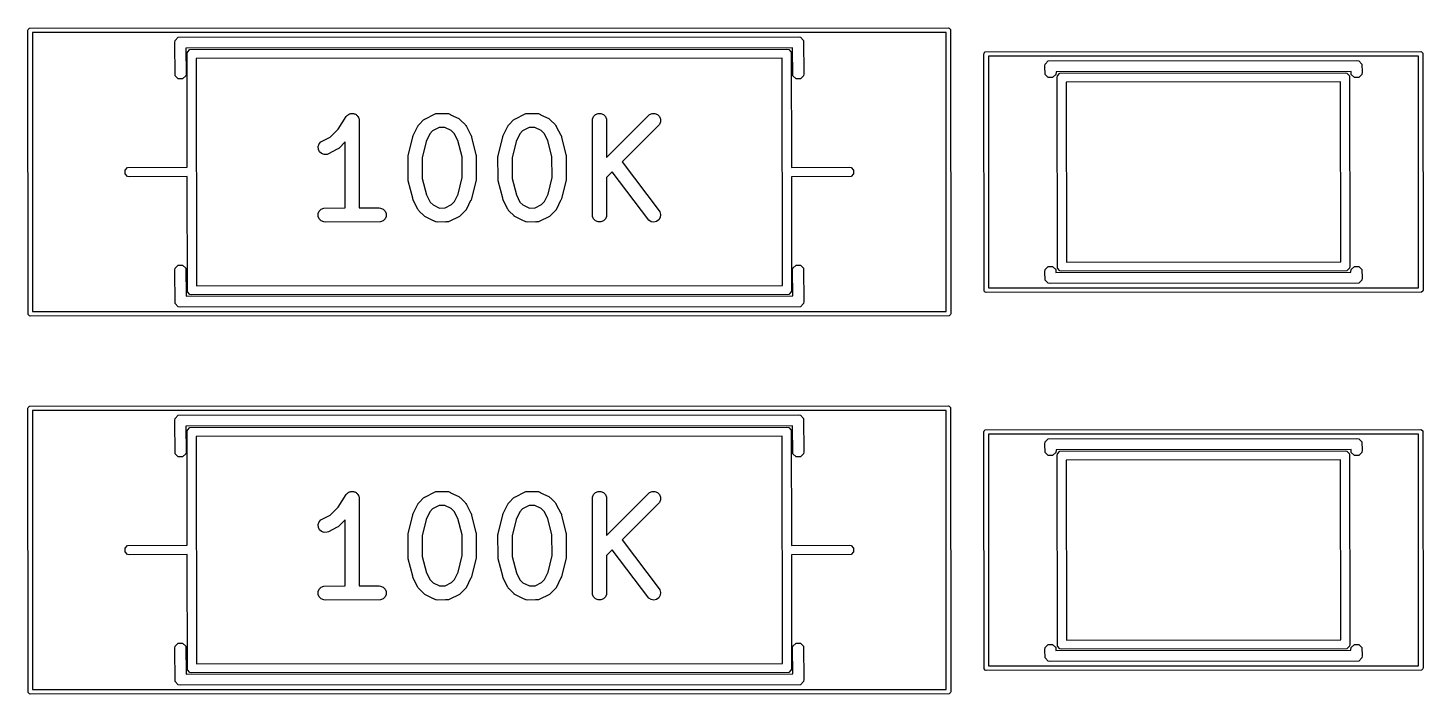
# Model space of a CAD drawing. Extents: x 3.64 to 7.25, y -5.16 to -3.02.
# Drawn here: x 4.362 to 4.944, y -5.119 to -4.842 of the extents above; entities that cross this region are included whole.
import ezdxf

# ---------------------------------------------------------------- set-up
doc = ezdxf.new("R2010")
doc.units = 0
doc.header["$MEASUREMENT"] = 0
doc.layers.add('BLACK', color=7, linetype='CONTINUOUS')

msp = doc.modelspace()

# ---------------------------------------------------------------- linework, layer by layer
at = {"layer": 'BLACK', "linetype": 'CONTINUOUS'}
for p, q in [((4.3624, -4.84252), (4.36248, -4.84214)), ((4.36248, -4.96101), (4.3624, -4.84252)), ((4.36248, -4.84214), (4.36301, -4.84161)), ((4.36301, -4.84161), (4.74606, -4.84154)), ((4.74508, -4.84343), (4.3643, -4.8435)), ((4.3643, -4.8435), (4.36437, -4.95972)), ((4.74515, -4.95965), (4.74508, -4.84343)), ((4.74606, -4.84154), (4.74644, -4.84161)), ((4.74644, -4.84161), (4.74697, -4.84214)), ((4.74697, -4.84214), (4.74705, -4.96063)), ((4.42362, -4.84764), (4.4238, -4.84673)), ((4.4238, -4.86153), (4.42362, -4.84764)), ((4.4238, -4.84673), (4.42508, -4.84546)), ((4.42508, -4.84546), (4.68346, -4.84528)), ((4.68346, -4.84528), (4.68437, -4.84546)), ((4.68437, -4.84546), (4.68565, -4.84673)), ((4.68565, -4.84673), (4.68583, -4.86063)), ((4.68113, -4.84982), (4.42821, -4.85)), ((4.42821, -4.85), (4.42835, -4.86063)), ((4.42874, -4.85236), (4.42889, -4.85161)), ((4.42881, -4.89962), (4.42874, -4.85236)), ((4.42889, -4.85161), (4.42996, -4.85054)), ((4.42996, -4.85054), (4.67874, -4.85039)), ((4.67677, -4.85418), (4.43253, -4.85433)), ((4.43253, -4.85433), (4.43267, -4.94897)), ((4.67692, -4.94882), (4.67677, -4.85418)), ((4.67874, -4.85039), (4.67949, -4.85054)), ((4.67949, -4.85054), (4.68056, -4.85161)), ((4.68056, -4.85161), (4.68063, -4.89974)), ((4.68128, -4.86153), (4.68113, -4.84982)), ((4.76083, -4.85236), (4.7609, -4.85199)), ((4.7609, -4.95116), (4.76083, -4.85236)), ((4.7609, -4.85199), (4.76143, -4.85145)), ((4.76143, -4.85145), (4.94291, -4.85138)), ((4.94193, -4.85327), (4.76272, -4.85335)), ((4.76272, -4.85335), (4.76279, -4.94988)), ((4.7864, -4.85658), (4.78768, -4.8553)), ((4.78768, -4.8553), (4.91614, -4.85512)), ((4.91614, -4.85512), (4.91705, -4.8553)), ((4.91705, -4.8553), (4.91832, -4.85658)), ((4.942, -4.9498), (4.94193, -4.85327)), ((4.94291, -4.85138), (4.94329, -4.85145)), ((4.94329, -4.85145), (4.94382, -4.85199)), ((4.94382, -4.85199), (4.9439, -4.95079)), ((4.42835, -4.86063), (4.42817, -4.86153)), ((4.68583, -4.86063), (4.68565, -4.86153)), ((4.78622, -4.85748), (4.7864, -4.85658)), ((4.7864, -4.86094), (4.78622, -4.85748)), ((4.78768, -4.86222), (4.7864, -4.86094)), ((4.79077, -4.86094), (4.78949, -4.86222)), ((4.79094, -4.86004), (4.79077, -4.86094)), ((4.91389, -4.85967), (4.79093, -4.85984)), ((4.79093, -4.85984), (4.79094, -4.86004)), ((4.79149, -4.86145), (4.79255, -4.86039)), ((4.79255, -4.86039), (4.91142, -4.86024)), ((4.91142, -4.86024), (4.91217, -4.86039)), ((4.91217, -4.86039), (4.91324, -4.86145)), ((4.91396, -4.86094), (4.91389, -4.85967)), ((4.91524, -4.86222), (4.91396, -4.86094)), ((4.91832, -4.86094), (4.91705, -4.86222)), ((4.91832, -4.85658), (4.9185, -4.86004)), ((4.9185, -4.86004), (4.91832, -4.86094)), ((4.42508, -4.86281), (4.4238, -4.86153)), ((4.42689, -4.86281), (4.42508, -4.86281)), ((4.42817, -4.86153), (4.42689, -4.86281)), ((4.68256, -4.86281), (4.68128, -4.86153)), ((4.68437, -4.86281), (4.68256, -4.86281)), ((4.68565, -4.86153), (4.68437, -4.86281)), ((4.78949, -4.86222), (4.78768, -4.86222)), ((4.79134, -4.8622), (4.79149, -4.86145)), ((4.79149, -4.9417), (4.79134, -4.8622)), ((4.90945, -4.86403), (4.79513, -4.86417)), ((4.79513, -4.86417), (4.79527, -4.93912)), ((4.90959, -4.93898), (4.90945, -4.86403)), ((4.91324, -4.86145), (4.91339, -4.94094)), ((4.91705, -4.86222), (4.91524, -4.86222)), ((4.49167, -4.88368), (4.49509, -4.87847)), ((4.49509, -4.87847), (4.49545, -4.87803)), ((4.49509, -4.87847), (4.49509, -4.87847)), ((4.49509, -4.87847), (4.49509, -4.87847)), ((4.49509, -4.87847), (4.49509, -4.87847)), ((4.49545, -4.87803), (4.4957, -4.87786)), ((4.4957, -4.87786), (4.4959, -4.87766)), ((4.4959, -4.87766), (4.49617, -4.87755)), ((4.49617, -4.87755), (4.49641, -4.87738)), ((4.49641, -4.87738), (4.4967, -4.87733)), ((4.4967, -4.87733), (4.49697, -4.87721)), ((4.49697, -4.87721), (4.49726, -4.87721)), ((4.49726, -4.87721), (4.49754, -4.87716)), ((4.49754, -4.87716), (4.49783, -4.87721)), ((4.49783, -4.87721), (4.49812, -4.87721)), ((4.49812, -4.87721), (4.49839, -4.87733)), ((4.49839, -4.87733), (4.49867, -4.87738)), ((4.49867, -4.87738), (4.49891, -4.87754)), ((4.49891, -4.87754), (4.49918, -4.87766)), ((4.49918, -4.87766), (4.49939, -4.87786)), ((4.49939, -4.87786), (4.49963, -4.87802)), ((4.49963, -4.87802), (4.49979, -4.87826)), ((4.49979, -4.87826), (4.5, -4.87847)), ((4.5, -4.87847), (4.50011, -4.87874)), ((4.50011, -4.87874), (4.50027, -4.87898)), ((4.52812, -4.87939), (4.53184, -4.87747)), ((4.53184, -4.87747), (4.53238, -4.87726)), ((4.53238, -4.87726), (4.53249, -4.87726)), ((4.53249, -4.87726), (4.53259, -4.87721)), ((4.53259, -4.87721), (4.53317, -4.87721)), ((4.53317, -4.87721), (4.53353, -4.87718)), ((4.53353, -4.87718), (4.53359, -4.8772)), ((4.53359, -4.8772), (4.53691, -4.87716)), ((4.53691, -4.87716), (4.53749, -4.87721)), ((4.53749, -4.87721), (4.53759, -4.87726)), ((4.53759, -4.87726), (4.53769, -4.87726)), ((4.53769, -4.87726), (4.53821, -4.87751)), ((4.53821, -4.87751), (4.53855, -4.87766)), ((4.53855, -4.87766), (4.5386, -4.8777)), ((4.5386, -4.8777), (4.54198, -4.87934)), ((4.56562, -4.87939), (4.56934, -4.87747)), ((4.56934, -4.87747), (4.56988, -4.87726)), ((4.56988, -4.87726), (4.56999, -4.87726)), ((4.56999, -4.87726), (4.57008, -4.87721)), ((4.57008, -4.87721), (4.57066, -4.87721)), ((4.57066, -4.87721), (4.57103, -4.87718)), ((4.57103, -4.87718), (4.57109, -4.8772)), ((4.57109, -4.8772), (4.57441, -4.87716)), ((4.57441, -4.87716), (4.57499, -4.87721)), ((4.57499, -4.87721), (4.57508, -4.87726)), ((4.57508, -4.87726), (4.57519, -4.87726)), ((4.57519, -4.87726), (4.5757, -4.87751)), ((4.5757, -4.87751), (4.57605, -4.87766)), ((4.57605, -4.87766), (4.5761, -4.8777)), ((4.5761, -4.8777), (4.57948, -4.87934)), ((4.59776, -4.87953), (4.5982, -4.87847)), ((4.5982, -4.87847), (4.59902, -4.87766)), ((4.59902, -4.87766), (4.60008, -4.87721)), ((4.60008, -4.87721), (4.60123, -4.87721)), ((4.60123, -4.87721), (4.6023, -4.87766)), ((4.6023, -4.87766), (4.60311, -4.87847)), ((4.60311, -4.87847), (4.60355, -4.87953)), ((4.60429, -4.89485), (4.62107, -4.87802)), ((4.62107, -4.87802), (4.62151, -4.87766)), ((4.62151, -4.87766), (4.62258, -4.87721)), ((4.62258, -4.87721), (4.62373, -4.87721)), ((4.62373, -4.87721), (4.62479, -4.87766)), ((4.62479, -4.87766), (4.62561, -4.87847)), ((4.62561, -4.87847), (4.62605, -4.87953)), ((4.48841, -4.887), (4.49167, -4.88368)), ((4.50027, -4.87898), (4.50033, -4.87926)), ((4.50033, -4.87926), (4.50044, -4.87953)), ((4.50044, -4.87953), (4.50044, -4.87983)), ((4.50044, -4.87983), (4.5005, -4.88011)), ((4.5005, -4.88011), (4.50044, -4.88039)), ((4.50044, -4.88039), (4.50049, -4.91655)), ((4.52316, -4.88613), (4.5249, -4.88254)), ((4.5249, -4.88254), (4.52506, -4.88229)), ((4.52506, -4.88229), (4.52509, -4.88222)), ((4.52509, -4.88222), (4.52513, -4.88217)), ((4.52513, -4.88217), (4.52521, -4.88205)), ((4.52521, -4.88205), (4.52546, -4.88183)), ((4.52546, -4.88183), (4.52733, -4.8799)), ((4.52733, -4.8799), (4.52755, -4.87971)), ((4.52755, -4.87971), (4.5276, -4.87965)), ((4.5276, -4.87965), (4.52766, -4.87962)), ((4.52766, -4.87962), (4.52777, -4.87953)), ((4.52777, -4.87953), (4.52812, -4.87939)), ((4.53107, -4.88445), (4.52988, -4.88569)), ((4.53379, -4.88306), (4.53107, -4.88445)), ((4.53616, -4.88302), (4.53379, -4.88306)), ((4.53884, -4.88433), (4.53616, -4.88302)), ((4.54007, -4.88552), (4.53884, -4.88433)), ((4.54198, -4.87934), (4.54223, -4.8795)), ((4.54223, -4.8795), (4.5423, -4.87953)), ((4.5423, -4.87953), (4.54235, -4.87958)), ((4.54235, -4.87958), (4.54247, -4.87965)), ((4.54247, -4.87965), (4.5427, -4.87991)), ((4.5427, -4.87991), (4.54463, -4.88177)), ((4.54463, -4.88177), (4.54481, -4.882)), ((4.54481, -4.882), (4.54487, -4.88205)), ((4.54487, -4.88205), (4.5449, -4.88211)), ((4.5449, -4.88211), (4.54499, -4.88222)), ((4.54499, -4.88222), (4.54514, -4.88257)), ((4.54514, -4.88257), (4.54705, -4.88629)), ((4.56065, -4.88613), (4.56239, -4.88254)), ((4.56239, -4.88254), (4.56255, -4.88229)), ((4.56255, -4.88229), (4.56258, -4.88222)), ((4.56258, -4.88222), (4.56262, -4.88217)), ((4.56262, -4.88217), (4.5627, -4.88205)), ((4.5627, -4.88205), (4.56296, -4.88183)), ((4.56296, -4.88183), (4.56482, -4.8799)), ((4.56482, -4.8799), (4.56505, -4.87971)), ((4.56505, -4.87971), (4.5651, -4.87965)), ((4.5651, -4.87965), (4.56516, -4.87962)), ((4.56516, -4.87962), (4.56527, -4.87953)), ((4.56527, -4.87953), (4.56562, -4.87939)), ((4.56857, -4.88445), (4.56738, -4.88569)), ((4.57128, -4.88306), (4.56857, -4.88445)), ((4.57365, -4.88302), (4.57128, -4.88306)), ((4.57633, -4.88433), (4.57365, -4.88302)), ((4.57757, -4.88552), (4.57633, -4.88433)), ((4.57948, -4.87934), (4.57973, -4.8795)), ((4.57973, -4.8795), (4.5798, -4.87953)), ((4.5798, -4.87953), (4.57985, -4.87958)), ((4.57985, -4.87958), (4.57997, -4.87965)), ((4.57997, -4.87965), (4.58019, -4.87991)), ((4.58019, -4.87991), (4.58212, -4.88177)), ((4.58212, -4.88177), (4.58231, -4.882)), ((4.58231, -4.882), (4.58237, -4.88205)), ((4.58237, -4.88205), (4.5824, -4.88211)), ((4.5824, -4.88211), (4.58249, -4.88222)), ((4.58249, -4.88222), (4.58263, -4.88257)), ((4.58263, -4.88257), (4.58455, -4.88629)), ((4.5977, -4.88011), (4.59776, -4.87953)), ((4.59776, -4.92006), (4.5977, -4.88011)), ((4.60355, -4.87953), (4.60357, -4.89557)), ((4.62561, -4.88175), (4.61013, -4.89728)), ((4.62605, -4.88069), (4.62561, -4.88175)), ((4.62605, -4.87953), (4.62605, -4.88069)), ((4.48337, -4.89099), (4.48373, -4.8899)), ((4.48373, -4.8899), (4.48449, -4.88903)), ((4.48449, -4.88903), (4.48841, -4.887)), ((4.4946, -4.88905), (4.49213, -4.89157)), ((4.49464, -4.91656), (4.4946, -4.88905)), ((4.52102, -4.89423), (4.5228, -4.88689)), ((4.5228, -4.88689), (4.52282, -4.88685)), ((4.52282, -4.88683), (4.52284, -4.88678)), ((4.52282, -4.88685), (4.52282, -4.88683)), ((4.52284, -4.88678), (4.523, -4.88635)), ((4.523, -4.88635), (4.52316, -4.88613)), ((4.52835, -4.88884), (4.52669, -4.89567)), ((4.52988, -4.88569), (4.52835, -4.88884)), ((4.54158, -4.88845), (4.54007, -4.88552)), ((4.54334, -4.89527), (4.54158, -4.88845)), ((4.54705, -4.88629), (4.54707, -4.88633)), ((4.54707, -4.88633), (4.54708, -4.88635)), ((4.54708, -4.88635), (4.5471, -4.8864)), ((4.5471, -4.8864), (4.54726, -4.88683)), ((4.54726, -4.88683), (4.54728, -4.88712)), ((4.54728, -4.88712), (4.54915, -4.89439)), ((4.55852, -4.89423), (4.5603, -4.88689)), ((4.5603, -4.88689), (4.56031, -4.88685)), ((4.56031, -4.88683), (4.56034, -4.88678)), ((4.56031, -4.88685), (4.56031, -4.88683)), ((4.56034, -4.88678), (4.56049, -4.88635)), ((4.56049, -4.88635), (4.56065, -4.88613)), ((4.56585, -4.88884), (4.56419, -4.89567)), ((4.56738, -4.88569), (4.56585, -4.88884)), ((4.57908, -4.88845), (4.57757, -4.88552)), ((4.58083, -4.89527), (4.57908, -4.88845)), ((4.58455, -4.88629), (4.58457, -4.88633)), ((4.58457, -4.88633), (4.58458, -4.88635)), ((4.58458, -4.88635), (4.58459, -4.8864)), ((4.58459, -4.8864), (4.58476, -4.88683)), ((4.58476, -4.88683), (4.58478, -4.88712)), ((4.58478, -4.88712), (4.58665, -4.89439)), ((4.48345, -4.89214), (4.48337, -4.89099)), ((4.48396, -4.89317), (4.48345, -4.89214)), ((4.48483, -4.89392), (4.48396, -4.89317)), ((4.48593, -4.89429), (4.48483, -4.89392)), ((4.48708, -4.89421), (4.48593, -4.89429)), ((4.48762, -4.894), (4.48708, -4.89421)), ((4.49134, -4.89208), (4.48762, -4.894)), ((4.49169, -4.89194), (4.49134, -4.89208)), ((4.4918, -4.89185), (4.49169, -4.89194)), ((4.49186, -4.89182), (4.4918, -4.89185)), ((4.49191, -4.89176), (4.49186, -4.89182)), ((4.49213, -4.89157), (4.49191, -4.89176)), ((4.52084, -4.89497), (4.52086, -4.89489)), ((4.52085, -4.89501), (4.52084, -4.89497)), ((4.52084, -4.89511), (4.52085, -4.89501)), ((4.52089, -4.9043), (4.52084, -4.89511)), ((4.52086, -4.89489), (4.52089, -4.89453)), ((4.52089, -4.89453), (4.52102, -4.89423)), ((4.52669, -4.89567), (4.52674, -4.90432)), ((4.54339, -4.90392), (4.54334, -4.89527)), ((4.54915, -4.89439), (4.54917, -4.89449)), ((4.54917, -4.89449), (4.54918, -4.89453)), ((4.54918, -4.89453), (4.54918, -4.89461)), ((4.54918, -4.89461), (4.54924, -4.89497)), ((4.54924, -4.89497), (4.54919, -4.89529)), ((4.54919, -4.89529), (4.54924, -4.90448)), ((4.55833, -4.89511), (4.55834, -4.89501)), ((4.55839, -4.9043), (4.55833, -4.89511)), ((4.55834, -4.89497), (4.55835, -4.89489)), ((4.55834, -4.89501), (4.55834, -4.89497)), ((4.55835, -4.89489), (4.55839, -4.89453)), ((4.55839, -4.89453), (4.55852, -4.89423)), ((4.56419, -4.89567), (4.56424, -4.90432)), ((4.58088, -4.90392), (4.58083, -4.89527)), ((4.58665, -4.89439), (4.58666, -4.89449)), ((4.58666, -4.89449), (4.58668, -4.89453)), ((4.58668, -4.89453), (4.58668, -4.89461)), ((4.58668, -4.89461), (4.58673, -4.89497)), ((4.58673, -4.89497), (4.58668, -4.89529)), ((4.58668, -4.89529), (4.58674, -4.90448)), ((4.60357, -4.89557), (4.604, -4.89514)), ((4.604, -4.89514), (4.60408, -4.89501)), ((4.60408, -4.89501), (4.60429, -4.89485)), ((4.40291, -4.90082), (4.40397, -4.89976)), ((4.40291, -4.90233), (4.40291, -4.90082)), ((4.40397, -4.89976), (4.42881, -4.89962)), ((4.60596, -4.90147), (4.60359, -4.90385)), ((4.62118, -4.92168), (4.60596, -4.90147)), ((4.61013, -4.89728), (4.62552, -4.91771)), ((4.68063, -4.89974), (4.70472, -4.89961)), ((4.70472, -4.89961), (4.70548, -4.89976)), ((4.70548, -4.89976), (4.70654, -4.90082)), ((4.70654, -4.90082), (4.70654, -4.90233)), ((4.40397, -4.90339), (4.40291, -4.90233)), ((4.40472, -4.90354), (4.40397, -4.90339)), ((4.42882, -4.90341), (4.40472, -4.90354)), ((4.42889, -4.95154), (4.42882, -4.90341)), ((4.52084, -4.90463), (4.52089, -4.9043)), ((4.52089, -4.90498), (4.52084, -4.90463)), ((4.52089, -4.90506), (4.52089, -4.90498)), ((4.52091, -4.9051), (4.52089, -4.90506)), ((4.52093, -4.9052), (4.52091, -4.9051)), ((4.5228, -4.91247), (4.52093, -4.9052)), ((4.52674, -4.90432), (4.5285, -4.91114)), ((4.54173, -4.91075), (4.54339, -4.90392)), ((4.54906, -4.90536), (4.54728, -4.9127)), ((4.54918, -4.90506), (4.54906, -4.90536)), ((4.54922, -4.9047), (4.54918, -4.90506)), ((4.54924, -4.90463), (4.54922, -4.9047)), ((4.54924, -4.90448), (4.54923, -4.90458)), ((4.54923, -4.90458), (4.54924, -4.90463)), ((4.55834, -4.90463), (4.55839, -4.9043)), ((4.55839, -4.90498), (4.55834, -4.90463)), ((4.55839, -4.90506), (4.55839, -4.90498)), ((4.55841, -4.9051), (4.55839, -4.90506)), ((4.55842, -4.9052), (4.55841, -4.9051)), ((4.56029, -4.91247), (4.55842, -4.9052)), ((4.56424, -4.90432), (4.56599, -4.91114)), ((4.57922, -4.91075), (4.58088, -4.90392)), ((4.58655, -4.90536), (4.58477, -4.9127)), ((4.58668, -4.90506), (4.58655, -4.90536)), ((4.58671, -4.9047), (4.58668, -4.90506)), ((4.58673, -4.90463), (4.58671, -4.9047)), ((4.58674, -4.90448), (4.58673, -4.90458)), ((4.58673, -4.90458), (4.58673, -4.90463)), ((4.60359, -4.90385), (4.60361, -4.91948)), ((4.70548, -4.90339), (4.68064, -4.90353)), ((4.68064, -4.90353), (4.68071, -4.95079)), ((4.70654, -4.90233), (4.70548, -4.90339)), ((4.52282, -4.91276), (4.5228, -4.91247)), ((4.52298, -4.91319), (4.52282, -4.91276)), ((4.523, -4.91324), (4.52298, -4.91319)), ((4.52301, -4.91326), (4.523, -4.91324)), ((4.52302, -4.9133), (4.52301, -4.91326)), ((4.52494, -4.91702), (4.52302, -4.9133)), ((4.5285, -4.91114), (4.53001, -4.91408)), ((4.5402, -4.9139), (4.54173, -4.91075)), ((4.54692, -4.91346), (4.54518, -4.91705)), ((4.54708, -4.91324), (4.54692, -4.91346)), ((4.54724, -4.91281), (4.54708, -4.91324)), ((4.54726, -4.91276), (4.54724, -4.91281)), ((4.54728, -4.9127), (4.54726, -4.91274)), ((4.54726, -4.91274), (4.54726, -4.91276)), ((4.56031, -4.91276), (4.56029, -4.91247)), ((4.56048, -4.91319), (4.56031, -4.91276)), ((4.56049, -4.91324), (4.56048, -4.91319)), ((4.5605, -4.91326), (4.56049, -4.91324)), ((4.56052, -4.9133), (4.5605, -4.91326)), ((4.56244, -4.91702), (4.56052, -4.9133)), ((4.56599, -4.91114), (4.5675, -4.91408)), ((4.57769, -4.9139), (4.57922, -4.91075)), ((4.58442, -4.91346), (4.58267, -4.91705)), ((4.58458, -4.91324), (4.58442, -4.91346)), ((4.58473, -4.91281), (4.58458, -4.91324)), ((4.58476, -4.91276), (4.58473, -4.91281)), ((4.58477, -4.9127), (4.58476, -4.91274)), ((4.58476, -4.91274), (4.58476, -4.91276)), ((4.4834, -4.9189), (4.48384, -4.91784)), ((4.4834, -4.92006), (4.4834, -4.9189)), ((4.48384, -4.91784), (4.48466, -4.91703)), ((4.48466, -4.91703), (4.48572, -4.91659)), ((4.48572, -4.91659), (4.49464, -4.91656)), ((4.50049, -4.91655), (4.50879, -4.91653)), ((4.50879, -4.91653), (4.50937, -4.91659)), ((4.50937, -4.91659), (4.51043, -4.91703)), ((4.51043, -4.91703), (4.51125, -4.91784)), ((4.51125, -4.91784), (4.51169, -4.9189)), ((4.51169, -4.9189), (4.51169, -4.92006)), ((4.52509, -4.91737), (4.52494, -4.91702)), ((4.52518, -4.91749), (4.52509, -4.91737)), ((4.52521, -4.91754), (4.52518, -4.91749)), ((4.52527, -4.91759), (4.52521, -4.91754)), ((4.52545, -4.91782), (4.52527, -4.91759)), ((4.52738, -4.91968), (4.52545, -4.91782)), ((4.53001, -4.91408), (4.53124, -4.91527)), ((4.53124, -4.91527), (4.53392, -4.91657)), ((4.53392, -4.91657), (4.53629, -4.91654)), ((4.53629, -4.91654), (4.53901, -4.91514)), ((4.53901, -4.91514), (4.5402, -4.9139)), ((4.54462, -4.91776), (4.54275, -4.91969)), ((4.54487, -4.91754), (4.54462, -4.91776)), ((4.54495, -4.91742), (4.54487, -4.91754)), ((4.54499, -4.91737), (4.54495, -4.91742)), ((4.54502, -4.9173), (4.54499, -4.91737)), ((4.54518, -4.91705), (4.54502, -4.9173)), ((4.56258, -4.91737), (4.56244, -4.91702)), ((4.56267, -4.91749), (4.56258, -4.91737)), ((4.5627, -4.91754), (4.56267, -4.91749)), ((4.56276, -4.91759), (4.5627, -4.91754)), ((4.56295, -4.91782), (4.56276, -4.91759)), ((4.56488, -4.91968), (4.56295, -4.91782)), ((4.5675, -4.91408), (4.56874, -4.91527)), ((4.56874, -4.91527), (4.57142, -4.91657)), ((4.57142, -4.91657), (4.57379, -4.91654)), ((4.57379, -4.91654), (4.5765, -4.91514)), ((4.5765, -4.91514), (4.57769, -4.9139)), ((4.58211, -4.91776), (4.58025, -4.91969)), ((4.58237, -4.91754), (4.58211, -4.91776)), ((4.58244, -4.91742), (4.58237, -4.91754)), ((4.58249, -4.91737), (4.58244, -4.91742)), ((4.58252, -4.9173), (4.58249, -4.91737)), ((4.58267, -4.91705), (4.58252, -4.9173)), ((4.62552, -4.91771), (4.62582, -4.9182)), ((4.62582, -4.9182), (4.6261, -4.91932)), ((4.6261, -4.91932), (4.62594, -4.92046)), ((4.48384, -4.92112), (4.4834, -4.92006)), ((4.48466, -4.92194), (4.48384, -4.92112)), ((4.48572, -4.92238), (4.48466, -4.92194)), ((4.4863, -4.92243), (4.48572, -4.92238)), ((4.50937, -4.92238), (4.4863, -4.92243)), ((4.51043, -4.92194), (4.50937, -4.92238)), ((4.51125, -4.92112), (4.51043, -4.92194)), ((4.51169, -4.92006), (4.51125, -4.92112)), ((4.5276, -4.91994), (4.52738, -4.91968)), ((4.52773, -4.92002), (4.5276, -4.91994)), ((4.52777, -4.92006), (4.52773, -4.92002)), ((4.52785, -4.92009), (4.52777, -4.92006)), ((4.52809, -4.92025), (4.52785, -4.92009)), ((4.53148, -4.92189), (4.52809, -4.92025)), ((4.53152, -4.92194), (4.53148, -4.92189)), ((4.53187, -4.92208), (4.53152, -4.92194)), ((4.53238, -4.92233), (4.53187, -4.92208)), ((4.53249, -4.92234), (4.53238, -4.92233)), ((4.53259, -4.92238), (4.53249, -4.92234)), ((4.53316, -4.92243), (4.53259, -4.92238)), ((4.53648, -4.92239), (4.53316, -4.92243)), ((4.53654, -4.92241), (4.53648, -4.92239)), ((4.53691, -4.92238), (4.53654, -4.92241)), ((4.53749, -4.92238), (4.53691, -4.92238)), ((4.53759, -4.92234), (4.53749, -4.92238)), ((4.53769, -4.92233), (4.53759, -4.92234)), ((4.53823, -4.92212), (4.53769, -4.92233)), ((4.54196, -4.92021), (4.53823, -4.92212)), ((4.5423, -4.92006), (4.54196, -4.92021)), ((4.54242, -4.91997), (4.5423, -4.92006)), ((4.54247, -4.91994), (4.54242, -4.91997)), ((4.54253, -4.91988), (4.54247, -4.91994)), ((4.54275, -4.91969), (4.54253, -4.91988)), ((4.5651, -4.91994), (4.56488, -4.91968)), ((4.56522, -4.92002), (4.5651, -4.91994)), ((4.56527, -4.92006), (4.56522, -4.92002)), ((4.56534, -4.92009), (4.56527, -4.92006)), ((4.56559, -4.92025), (4.56534, -4.92009)), ((4.56897, -4.92189), (4.56559, -4.92025)), ((4.56902, -4.92194), (4.56897, -4.92189)), ((4.56937, -4.92208), (4.56902, -4.92194)), ((4.56988, -4.92233), (4.56937, -4.92208)), ((4.56999, -4.92234), (4.56988, -4.92233)), ((4.57008, -4.92238), (4.56999, -4.92234)), ((4.57066, -4.92243), (4.57008, -4.92238)), ((4.57398, -4.92239), (4.57066, -4.92243)), ((4.57404, -4.92241), (4.57398, -4.92239)), ((4.57441, -4.92238), (4.57404, -4.92241)), ((4.57499, -4.92238), (4.57441, -4.92238)), ((4.57508, -4.92234), (4.57499, -4.92238)), ((4.57519, -4.92233), (4.57508, -4.92234)), ((4.57573, -4.92212), (4.57519, -4.92233)), ((4.57945, -4.92021), (4.57573, -4.92212)), ((4.5798, -4.92006), (4.57945, -4.92021)), ((4.57991, -4.91997), (4.5798, -4.92006)), ((4.57997, -4.91994), (4.57991, -4.91997)), ((4.58002, -4.91988), (4.57997, -4.91994)), ((4.58025, -4.91969), (4.58002, -4.91988)), ((4.5982, -4.92112), (4.59776, -4.92006)), ((4.59902, -4.92194), (4.5982, -4.92112)), ((4.60008, -4.92238), (4.59902, -4.92194)), ((4.60123, -4.92238), (4.60008, -4.92238)), ((4.6023, -4.92194), (4.60123, -4.92238)), ((4.60311, -4.92112), (4.6023, -4.92194)), ((4.60355, -4.92006), (4.60311, -4.92112)), ((4.60361, -4.91948), (4.60355, -4.92006)), ((4.62217, -4.92227), (4.62118, -4.92168)), ((4.62331, -4.92243), (4.62217, -4.92227)), ((4.62443, -4.92214), (4.62331, -4.92243)), ((4.62535, -4.92145), (4.62443, -4.92214)), ((4.62594, -4.92046), (4.62535, -4.92145)), ((4.42362, -4.94252), (4.4238, -4.94162)), ((4.4238, -4.95642), (4.42362, -4.94252)), ((4.4238, -4.94162), (4.42508, -4.94034)), ((4.42508, -4.94034), (4.42689, -4.94034)), ((4.42689, -4.94034), (4.42817, -4.94162)), ((4.42817, -4.94162), (4.42832, -4.95333)), ((4.6811, -4.94252), (4.68128, -4.94162)), ((4.68124, -4.95315), (4.6811, -4.94252)), ((4.68128, -4.94162), (4.68256, -4.94034)), ((4.68256, -4.94034), (4.68437, -4.94034)), ((4.68437, -4.94034), (4.68565, -4.94162)), ((4.68565, -4.94162), (4.68583, -4.95551)), ((4.78622, -4.94311), (4.7864, -4.94221)), ((4.7864, -4.94221), (4.78768, -4.94093)), ((4.78768, -4.94093), (4.78949, -4.94093)), ((4.78949, -4.94093), (4.79077, -4.94221)), ((4.79077, -4.94221), (4.79083, -4.94348)), ((4.79255, -4.94276), (4.79149, -4.9417)), ((4.79149, -4.9417), (4.79149, -4.9417)), ((4.79527, -4.93912), (4.90959, -4.93898)), ((4.91324, -4.9417), (4.91217, -4.94276)), ((4.91339, -4.94094), (4.91324, -4.9417)), ((4.91378, -4.94311), (4.91396, -4.94221)), ((4.91396, -4.94221), (4.91524, -4.94093)), ((4.91524, -4.94093), (4.91705, -4.94093)), ((4.91705, -4.94093), (4.91832, -4.94221)), ((4.91832, -4.94221), (4.9185, -4.94567)), ((4.7864, -4.94657), (4.78622, -4.94311)), ((4.78768, -4.94785), (4.7864, -4.94657)), ((4.78858, -4.94803), (4.78768, -4.94785)), ((4.91705, -4.94785), (4.78858, -4.94803)), ((4.79083, -4.94348), (4.91379, -4.94331)), ((4.79331, -4.94291), (4.79255, -4.94276)), ((4.91217, -4.94276), (4.79331, -4.94291)), ((4.91379, -4.94331), (4.91378, -4.94311)), ((4.91832, -4.94657), (4.91705, -4.94785)), ((4.9185, -4.94567), (4.91832, -4.94657)), ((4.42832, -4.95333), (4.68124, -4.95315)), ((4.42996, -4.95261), (4.42889, -4.95154)), ((4.43071, -4.95276), (4.42996, -4.95261)), ((4.67949, -4.95261), (4.43071, -4.95276)), ((4.43267, -4.94897), (4.67692, -4.94882)), ((4.68056, -4.95154), (4.67949, -4.95261)), ((4.68071, -4.95079), (4.68056, -4.95154)), ((4.76143, -4.9517), (4.7609, -4.95116)), ((4.76181, -4.95177), (4.76143, -4.9517)), ((4.94329, -4.9517), (4.76181, -4.95177)), ((4.76279, -4.94988), (4.942, -4.9498)), ((4.94382, -4.95116), (4.94329, -4.9517)), ((4.9439, -4.95079), (4.94382, -4.95116)), ((4.36437, -4.95972), (4.74515, -4.95965)), ((4.42508, -4.95769), (4.4238, -4.95642)), ((4.42598, -4.95787), (4.42508, -4.95769)), ((4.68437, -4.95769), (4.42598, -4.95787)), ((4.68565, -4.95642), (4.68437, -4.95769)), ((4.68583, -4.95551), (4.68565, -4.95642)), ((4.36301, -4.96154), (4.36248, -4.96101)), ((4.36339, -4.96161), (4.36301, -4.96154)), ((4.74644, -4.96154), (4.36339, -4.96161)), ((4.74697, -4.96101), (4.74644, -4.96154)), ((4.74705, -4.96063), (4.74697, -4.96101)), ((4.3624, -5), (4.36248, -4.99962)), ((4.36248, -5.11849), (4.3624, -5)), ((4.36248, -4.99962), (4.36301, -4.99909)), ((4.36301, -4.99909), (4.74606, -4.99902)), ((4.74606, -4.99902), (4.74644, -4.99909)), ((4.74644, -4.99909), (4.74697, -4.99962)), ((4.74697, -4.99962), (4.74705, -5.11811)), ((4.74508, -5.00091), (4.3643, -5.00098)), ((4.3643, -5.00098), (4.36437, -5.1172)), ((4.42362, -5.00512), (4.4238, -5.00421)), ((4.4238, -5.01901), (4.42362, -5.00512)), ((4.4238, -5.00421), (4.42508, -5.00294)), ((4.42508, -5.00294), (4.68346, -5.00276)), ((4.68346, -5.00276), (4.68437, -5.00294)), ((4.68437, -5.00294), (4.68565, -5.00421)), ((4.68565, -5.00421), (4.68583, -5.01811)), ((4.74515, -5.11713), (4.74508, -5.00091)), ((4.68113, -5.0073), (4.42821, -5.00748)), ((4.42821, -5.00748), (4.42835, -5.01811)), ((4.42874, -5.00984), (4.42889, -5.00909)), ((4.42881, -5.0571), (4.42874, -5.00984)), ((4.42889, -5.00909), (4.42996, -5.00802)), ((4.42996, -5.00802), (4.67874, -5.00787)), ((4.67677, -5.01166), (4.43253, -5.01181)), ((4.43253, -5.01181), (4.43267, -5.10645)), ((4.67692, -5.1063), (4.67677, -5.01166)), ((4.67874, -5.00787), (4.67949, -5.00802)), ((4.67949, -5.00802), (4.68056, -5.00909)), ((4.68056, -5.00909), (4.68063, -5.05722)), ((4.68128, -5.01901), (4.68113, -5.0073)), ((4.76083, -5.00984), (4.7609, -5.00947)), ((4.7609, -5.10864), (4.76083, -5.00984)), ((4.7609, -5.00947), (4.76143, -5.00893)), ((4.76143, -5.00893), (4.94291, -5.00886)), ((4.94193, -5.01075), (4.76272, -5.01083)), ((4.76272, -5.01083), (4.76279, -5.10736)), ((4.942, -5.10728), (4.94193, -5.01075)), ((4.94291, -5.00886), (4.94329, -5.00893)), ((4.94329, -5.00893), (4.94382, -5.00947)), ((4.94382, -5.00947), (4.9439, -5.10827)), ((4.42835, -5.01811), (4.42817, -5.01901)), ((4.68583, -5.01811), (4.68565, -5.01901)), ((4.78622, -5.01496), (4.7864, -5.01406)), ((4.7864, -5.01842), (4.78622, -5.01496)), ((4.7864, -5.01406), (4.78768, -5.01278)), ((4.78768, -5.01278), (4.91614, -5.0126)), ((4.79094, -5.01752), (4.79077, -5.01842)), ((4.91389, -5.01715), (4.79093, -5.01732)), ((4.79093, -5.01732), (4.79094, -5.01752)), ((4.79149, -5.01893), (4.79255, -5.01787)), ((4.79255, -5.01787), (4.91142, -5.01772)), ((4.91142, -5.01772), (4.91217, -5.01787)), ((4.91217, -5.01787), (4.91324, -5.01893)), ((4.91396, -5.01842), (4.91389, -5.01715)), ((4.91614, -5.0126), (4.91705, -5.01278)), ((4.91705, -5.01278), (4.91832, -5.01406)), ((4.91832, -5.01406), (4.9185, -5.01752)), ((4.9185, -5.01752), (4.91832, -5.01842)), ((4.42508, -5.02029), (4.4238, -5.01901)), ((4.42689, -5.02029), (4.42508, -5.02029)), ((4.42817, -5.01901), (4.42689, -5.02029)), ((4.68256, -5.02029), (4.68128, -5.01901)), ((4.68437, -5.02029), (4.68256, -5.02029)), ((4.68565, -5.01901), (4.68437, -5.02029)), ((4.78768, -5.0197), (4.7864, -5.01842)), ((4.78949, -5.0197), (4.78768, -5.0197)), ((4.79077, -5.01842), (4.78949, -5.0197)), ((4.79134, -5.01969), (4.79149, -5.01893)), ((4.79149, -5.09918), (4.79134, -5.01969)), ((4.90945, -5.02151), (4.79513, -5.02165)), ((4.79513, -5.02165), (4.79527, -5.0966)), ((4.90959, -5.09646), (4.90945, -5.02151)), ((4.91324, -5.01893), (4.91339, -5.09843)), ((4.91524, -5.0197), (4.91396, -5.01842)), ((4.91705, -5.0197), (4.91524, -5.0197)), ((4.91832, -5.01842), (4.91705, -5.0197)), ((4.49509, -5.03595), (4.49545, -5.03551)), ((4.49545, -5.03551), (4.4957, -5.03534)), ((4.4957, -5.03534), (4.4959, -5.03514)), ((4.4959, -5.03514), (4.49617, -5.03503)), ((4.49617, -5.03503), (4.49641, -5.03486)), ((4.49641, -5.03486), (4.4967, -5.03481)), ((4.4967, -5.03481), (4.49697, -5.0347)), ((4.49697, -5.0347), (4.49726, -5.0347)), ((4.49726, -5.0347), (4.49754, -5.03464)), ((4.49754, -5.03464), (4.49783, -5.0347)), ((4.49783, -5.0347), (4.49812, -5.0347)), ((4.49812, -5.0347), (4.49839, -5.03481)), ((4.49839, -5.03481), (4.49867, -5.03486)), ((4.49867, -5.03486), (4.49891, -5.03502)), ((4.49891, -5.03502), (4.49918, -5.03514)), ((4.49918, -5.03514), (4.49939, -5.03534)), ((4.49939, -5.03534), (4.49963, -5.0355)), ((4.49963, -5.0355), (4.49979, -5.03574)), ((4.49979, -5.03574), (4.5, -5.03595)), ((4.52812, -5.03687), (4.53184, -5.03495)), ((4.53184, -5.03495), (4.53238, -5.03474)), ((4.53238, -5.03474), (4.53249, -5.03474)), ((4.53249, -5.03474), (4.53259, -5.0347)), ((4.53259, -5.0347), (4.53317, -5.03469)), ((4.53317, -5.03469), (4.53353, -5.03466)), ((4.53353, -5.03466), (4.53359, -5.03468)), ((4.53359, -5.03468), (4.53691, -5.03464)), ((4.53691, -5.03464), (4.53749, -5.0347)), ((4.53749, -5.0347), (4.53759, -5.03474)), ((4.53759, -5.03474), (4.53769, -5.03474)), ((4.53769, -5.03474), (4.53821, -5.03499)), ((4.53821, -5.03499), (4.53855, -5.03514)), ((4.53855, -5.03514), (4.5386, -5.03518)), ((4.5386, -5.03518), (4.54198, -5.03683)), ((4.56562, -5.03687), (4.56934, -5.03495)), ((4.56934, -5.03495), (4.56988, -5.03474)), ((4.56988, -5.03474), (4.56999, -5.03474)), ((4.56999, -5.03474), (4.57008, -5.0347)), ((4.57008, -5.0347), (4.57066, -5.03469)), ((4.57066, -5.03469), (4.57103, -5.03466)), ((4.57103, -5.03466), (4.57109, -5.03468)), ((4.57109, -5.03468), (4.57441, -5.03464)), ((4.57441, -5.03464), (4.57499, -5.0347)), ((4.57499, -5.0347), (4.57508, -5.03474)), ((4.57508, -5.03474), (4.57519, -5.03474)), ((4.57519, -5.03474), (4.5757, -5.03499)), ((4.5757, -5.03499), (4.57605, -5.03514)), ((4.57605, -5.03514), (4.5761, -5.03518)), ((4.5761, -5.03518), (4.57948, -5.03683)), ((4.5982, -5.03595), (4.59902, -5.03514)), ((4.59902, -5.03514), (4.60008, -5.0347)), ((4.60008, -5.0347), (4.60123, -5.0347)), ((4.60123, -5.0347), (4.6023, -5.03514)), ((4.6023, -5.03514), (4.60311, -5.03595)), ((4.60429, -5.05233), (4.62107, -5.0355)), ((4.62107, -5.0355), (4.62151, -5.03514)), ((4.62151, -5.03514), (4.62258, -5.0347)), ((4.62258, -5.0347), (4.62373, -5.0347)), ((4.62373, -5.0347), (4.62479, -5.03514)), ((4.62479, -5.03514), (4.62561, -5.03595)), ((4.48841, -5.04448), (4.49167, -5.04116)), ((4.49167, -5.04116), (4.49509, -5.03595)), ((4.49509, -5.03595), (4.49509, -5.03595)), ((4.49509, -5.03595), (4.49509, -5.03595)), ((4.49509, -5.03595), (4.49509, -5.03595)), ((4.5, -5.03595), (4.50011, -5.03622)), ((4.50011, -5.03622), (4.50027, -5.03646)), ((4.50027, -5.03646), (4.50033, -5.03675)), ((4.50033, -5.03675), (4.50044, -5.03702)), ((4.50044, -5.03702), (4.50044, -5.03731)), ((4.50044, -5.03731), (4.5005, -5.03759)), ((4.5005, -5.03759), (4.50044, -5.03787)), ((4.50044, -5.03787), (4.50049, -5.07403)), ((4.52316, -5.04361), (4.5249, -5.04002)), ((4.5249, -5.04002), (4.52506, -5.03977)), ((4.52506, -5.03977), (4.52509, -5.0397)), ((4.52509, -5.0397), (4.52513, -5.03965)), ((4.52513, -5.03965), (4.52521, -5.03953)), ((4.52521, -5.03953), (4.52546, -5.03931)), ((4.52546, -5.03931), (4.52733, -5.03738)), ((4.52733, -5.03738), (4.52755, -5.03719)), ((4.52755, -5.03719), (4.5276, -5.03713)), ((4.5276, -5.03713), (4.52766, -5.0371)), ((4.52766, -5.0371), (4.52777, -5.03701)), ((4.52777, -5.03701), (4.52812, -5.03687)), ((4.53379, -5.04054), (4.53107, -5.04193)), ((4.53616, -5.0405), (4.53379, -5.04054)), ((4.53884, -5.04181), (4.53616, -5.0405)), ((4.54198, -5.03683), (4.54223, -5.03698)), ((4.54223, -5.03698), (4.5423, -5.03701)), ((4.5423, -5.03701), (4.54235, -5.03706)), ((4.54235, -5.03706), (4.54247, -5.03713)), ((4.54247, -5.03713), (4.5427, -5.03739)), ((4.5427, -5.03739), (4.54463, -5.03925)), ((4.54463, -5.03925), (4.54481, -5.03948)), ((4.54481, -5.03948), (4.54487, -5.03953)), ((4.54487, -5.03953), (4.5449, -5.03959)), ((4.5449, -5.03959), (4.54499, -5.0397)), ((4.54499, -5.0397), (4.54514, -5.04005)), ((4.54514, -5.04005), (4.54705, -5.04377)), ((4.56065, -5.04361), (4.56239, -5.04002)), ((4.56239, -5.04002), (4.56255, -5.03977)), ((4.56255, -5.03977), (4.56258, -5.0397)), ((4.56258, -5.0397), (4.56262, -5.03965)), ((4.56262, -5.03965), (4.5627, -5.03953)), ((4.5627, -5.03953), (4.56296, -5.03931)), ((4.56296, -5.03931), (4.56482, -5.03738)), ((4.56482, -5.03738), (4.56505, -5.03719)), ((4.56505, -5.03719), (4.5651, -5.03713)), ((4.5651, -5.03713), (4.56516, -5.0371)), ((4.56516, -5.0371), (4.56527, -5.03701)), ((4.56527, -5.03701), (4.56562, -5.03687)), ((4.57128, -5.04054), (4.56857, -5.04193)), ((4.57365, -5.0405), (4.57128, -5.04054)), ((4.57633, -5.04181), (4.57365, -5.0405)), ((4.57948, -5.03683), (4.57973, -5.03698)), ((4.57973, -5.03698), (4.5798, -5.03701)), ((4.5798, -5.03701), (4.57985, -5.03706)), ((4.57985, -5.03706), (4.57997, -5.03713)), ((4.57997, -5.03713), (4.58019, -5.03739)), ((4.58019, -5.03739), (4.58212, -5.03925)), ((4.58212, -5.03925), (4.58231, -5.03948)), ((4.58231, -5.03948), (4.58237, -5.03953)), ((4.58237, -5.03953), (4.5824, -5.03959)), ((4.5824, -5.03959), (4.58249, -5.0397)), ((4.58249, -5.0397), (4.58263, -5.04005)), ((4.58263, -5.04005), (4.58455, -5.04377)), ((4.5977, -5.03759), (4.59776, -5.03702)), ((4.59776, -5.07754), (4.5977, -5.03759)), ((4.59776, -5.03702), (4.5982, -5.03595)), ((4.60311, -5.03595), (4.60355, -5.03702)), ((4.60355, -5.03702), (4.60357, -5.05306)), ((4.62561, -5.03923), (4.61013, -5.05476)), ((4.62561, -5.03595), (4.62605, -5.03702)), ((4.62605, -5.03817), (4.62561, -5.03923)), ((4.62605, -5.03702), (4.62605, -5.03817)), ((4.48337, -5.04847), (4.48373, -5.04738)), ((4.48373, -5.04738), (4.48449, -5.04651)), ((4.48449, -5.04651), (4.48841, -5.04448)), ((4.4946, -5.04653), (4.49213, -5.04905)), ((4.49464, -5.07404), (4.4946, -5.04653)), ((4.52102, -5.05171), (4.5228, -5.04437)), ((4.5228, -5.04437), (4.52282, -5.04433)), ((4.52282, -5.04431), (4.52284, -5.04426)), ((4.52282, -5.04433), (4.52282, -5.04431)), ((4.52284, -5.04426), (4.523, -5.04383)), ((4.523, -5.04383), (4.52316, -5.04361)), ((4.52835, -5.04632), (4.52669, -5.05315)), ((4.52988, -5.04317), (4.52835, -5.04632)), ((4.53107, -5.04193), (4.52988, -5.04317)), ((4.54007, -5.043), (4.53884, -5.04181)), ((4.54158, -5.04593), (4.54007, -5.043)), ((4.54334, -5.05275), (4.54158, -5.04593)), ((4.54705, -5.04377), (4.54707, -5.04381)), ((4.54707, -5.04381), (4.54708, -5.04383)), ((4.54708, -5.04383), (4.5471, -5.04388)), ((4.5471, -5.04388), (4.54726, -5.04431)), ((4.54726, -5.04431), (4.54728, -5.0446)), ((4.54728, -5.0446), (4.54915, -5.05187)), ((4.55852, -5.05171), (4.5603, -5.04437)), ((4.5603, -5.04437), (4.56031, -5.04433)), ((4.56031, -5.04431), (4.56034, -5.04426)), ((4.56031, -5.04433), (4.56031, -5.04431)), ((4.56034, -5.04426), (4.56049, -5.04383)), ((4.56049, -5.04383), (4.56065, -5.04361)), ((4.56585, -5.04632), (4.56419, -5.05315)), ((4.56738, -5.04317), (4.56585, -5.04632)), ((4.56857, -5.04193), (4.56738, -5.04317)), ((4.57757, -5.043), (4.57633, -5.04181)), ((4.57908, -5.04593), (4.57757, -5.043)), ((4.58083, -5.05275), (4.57908, -5.04593)), ((4.58455, -5.04377), (4.58457, -5.04381)), ((4.58457, -5.04381), (4.58458, -5.04383)), ((4.58458, -5.04383), (4.58459, -5.04388)), ((4.58459, -5.04388), (4.58476, -5.04431)), ((4.58476, -5.04431), (4.58478, -5.0446)), ((4.58478, -5.0446), (4.58665, -5.05187)), ((4.48345, -5.04962), (4.48337, -5.04847)), ((4.48396, -5.05065), (4.48345, -5.04962)), ((4.48483, -5.05141), (4.48396, -5.05065)), ((4.48593, -5.05177), (4.48483, -5.05141)), ((4.48708, -5.05169), (4.48593, -5.05177)), ((4.48762, -5.05148), (4.48708, -5.05169)), ((4.49134, -5.04956), (4.48762, -5.05148)), ((4.49169, -5.04942), (4.49134, -5.04956)), ((4.4918, -5.04933), (4.49169, -5.04942)), ((4.49186, -5.0493), (4.4918, -5.04933)), ((4.49191, -5.04924), (4.49186, -5.0493)), ((4.49213, -5.04905), (4.49191, -5.04924)), ((4.52084, -5.05245), (4.52086, -5.05237)), ((4.52085, -5.05249), (4.52084, -5.05245)), ((4.52084, -5.05259), (4.52085, -5.05249)), ((4.52089, -5.06178), (4.52084, -5.05259)), ((4.52086, -5.05237), (4.52089, -5.05201)), ((4.52089, -5.05201), (4.52102, -5.05171)), ((4.52669, -5.05315), (4.52674, -5.0618)), ((4.54339, -5.0614), (4.54334, -5.05275)), ((4.54915, -5.05187), (4.54917, -5.05197)), ((4.54917, -5.05197), (4.54918, -5.05201)), ((4.54918, -5.05201), (4.54918, -5.05209)), ((4.54918, -5.05209), (4.54924, -5.05245)), ((4.54924, -5.05245), (4.54919, -5.05277)), ((4.54919, -5.05277), (4.54924, -5.06196)), ((4.55833, -5.05259), (4.55834, -5.05249)), ((4.55839, -5.06178), (4.55833, -5.05259)), ((4.55834, -5.05245), (4.55835, -5.05237)), ((4.55834, -5.05249), (4.55834, -5.05245)), ((4.55835, -5.05237), (4.55839, -5.05201)), ((4.55839, -5.05201), (4.55852, -5.05171)), ((4.56419, -5.05315), (4.56424, -5.0618)), ((4.58088, -5.0614), (4.58083, -5.05275)), ((4.58665, -5.05187), (4.58666, -5.05197)), ((4.58666, -5.05197), (4.58668, -5.05201)), ((4.58668, -5.05201), (4.58668, -5.05209)), ((4.58668, -5.05209), (4.58673, -5.05245)), ((4.58673, -5.05245), (4.58668, -5.05277)), ((4.58668, -5.05277), (4.58674, -5.06196)), ((4.60357, -5.05306), (4.604, -5.05262)), ((4.604, -5.05262), (4.60408, -5.05249)), ((4.60408, -5.05249), (4.60429, -5.05233)), ((4.40291, -5.0583), (4.40397, -5.05724)), ((4.40291, -5.05981), (4.40291, -5.0583)), ((4.40397, -5.05724), (4.42881, -5.0571)), ((4.60596, -5.05895), (4.60359, -5.06133)), ((4.62118, -5.07916), (4.60596, -5.05895)), ((4.61013, -5.05476), (4.62552, -5.07519)), ((4.68063, -5.05722), (4.70472, -5.05709)), ((4.70472, -5.05709), (4.70548, -5.05724)), ((4.70548, -5.05724), (4.70654, -5.0583)), ((4.70654, -5.0583), (4.70654, -5.05981)), ((4.40397, -5.06087), (4.40291, -5.05981)), ((4.40472, -5.06102), (4.40397, -5.06087)), ((4.42882, -5.06089), (4.40472, -5.06102)), ((4.42889, -5.10902), (4.42882, -5.06089)), ((4.52084, -5.06211), (4.52089, -5.06178)), ((4.52089, -5.06246), (4.52084, -5.06211)), ((4.52089, -5.06254), (4.52089, -5.06246)), ((4.52091, -5.06258), (4.52089, -5.06254)), ((4.52093, -5.06268), (4.52091, -5.06258)), ((4.5228, -5.06995), (4.52093, -5.06268)), ((4.52674, -5.0618), (4.5285, -5.06862)), ((4.54173, -5.06823), (4.54339, -5.0614)), ((4.54906, -5.06284), (4.54728, -5.07018)), ((4.54918, -5.06254), (4.54906, -5.06284)), ((4.54922, -5.06218), (4.54918, -5.06254)), ((4.54924, -5.06211), (4.54922, -5.06218)), ((4.54924, -5.06196), (4.54923, -5.06206)), ((4.54923, -5.06206), (4.54924, -5.06211)), ((4.55834, -5.06211), (4.55839, -5.06178)), ((4.55839, -5.06246), (4.55834, -5.06211)), ((4.55839, -5.06254), (4.55839, -5.06246)), ((4.55841, -5.06258), (4.55839, -5.06254)), ((4.55842, -5.06268), (4.55841, -5.06258)), ((4.56029, -5.06995), (4.55842, -5.06268)), ((4.56424, -5.0618), (4.56599, -5.06862)), ((4.57922, -5.06823), (4.58088, -5.0614)), ((4.58655, -5.06284), (4.58477, -5.07018)), ((4.58668, -5.06254), (4.58655, -5.06284)), ((4.58671, -5.06218), (4.58668, -5.06254)), ((4.58673, -5.06211), (4.58671, -5.06218)), ((4.58674, -5.06196), (4.58673, -5.06206)), ((4.58673, -5.06206), (4.58673, -5.06211)), ((4.60359, -5.06133), (4.60361, -5.07696)), ((4.70548, -5.06087), (4.68064, -5.06101)), ((4.68064, -5.06101), (4.68071, -5.10827)), ((4.70654, -5.05981), (4.70548, -5.06087)), ((4.52282, -5.07024), (4.5228, -5.06995)), ((4.52298, -5.07067), (4.52282, -5.07024)), ((4.5285, -5.06862), (4.53001, -5.07156)), ((4.5402, -5.07138), (4.54173, -5.06823)), ((4.54724, -5.07029), (4.54708, -5.07072)), ((4.54726, -5.07024), (4.54724, -5.07029)), ((4.54728, -5.07018), (4.54726, -5.07022)), ((4.54726, -5.07022), (4.54726, -5.07024)), ((4.56031, -5.07024), (4.56029, -5.06995)), ((4.56048, -5.07067), (4.56031, -5.07024)), ((4.56599, -5.06862), (4.5675, -5.07156)), ((4.57769, -5.07138), (4.57922, -5.06823)), ((4.58473, -5.07029), (4.58458, -5.07072)), ((4.58476, -5.07024), (4.58473, -5.07029)), ((4.58477, -5.07018), (4.58476, -5.07022)), ((4.58476, -5.07022), (4.58476, -5.07024)), ((4.4834, -5.07639), (4.48384, -5.07532)), ((4.4834, -5.07754), (4.4834, -5.07639)), ((4.48384, -5.07532), (4.48466, -5.07451)), ((4.48466, -5.07451), (4.48572, -5.07407)), ((4.48572, -5.07407), (4.49464, -5.07404)), ((4.50049, -5.07403), (4.50879, -5.07401)), ((4.50879, -5.07401), (4.50937, -5.07407)), ((4.50937, -5.07407), (4.51043, -5.07451)), ((4.51043, -5.07451), (4.51125, -5.07532)), ((4.51125, -5.07532), (4.51169, -5.07639)), ((4.51169, -5.07639), (4.51169, -5.07754)), ((4.523, -5.07072), (4.52298, -5.07067)), ((4.52301, -5.07074), (4.523, -5.07072)), ((4.52302, -5.07078), (4.52301, -5.07074)), ((4.52494, -5.07451), (4.52302, -5.07078)), ((4.52509, -5.07485), (4.52494, -5.07451)), ((4.52518, -5.07497), (4.52509, -5.07485)), ((4.52521, -5.07502), (4.52518, -5.07497)), ((4.52527, -5.07507), (4.52521, -5.07502)), ((4.52545, -5.0753), (4.52527, -5.07507)), ((4.52738, -5.07716), (4.52545, -5.0753)), ((4.53001, -5.07156), (4.53124, -5.07275)), ((4.53124, -5.07275), (4.53392, -5.07405)), ((4.53392, -5.07405), (4.53629, -5.07402)), ((4.53629, -5.07402), (4.53901, -5.07262)), ((4.53901, -5.07262), (4.5402, -5.07138)), ((4.54462, -5.07524), (4.54275, -5.07717)), ((4.54487, -5.07502), (4.54462, -5.07524)), ((4.54495, -5.0749), (4.54487, -5.07502)), ((4.54499, -5.07485), (4.54495, -5.0749)), ((4.54502, -5.07478), (4.54499, -5.07485)), ((4.54518, -5.07453), (4.54502, -5.07478)), ((4.54692, -5.07094), (4.54518, -5.07453)), ((4.54708, -5.07072), (4.54692, -5.07094)), ((4.56049, -5.07072), (4.56048, -5.07067)), ((4.5605, -5.07074), (4.56049, -5.07072)), ((4.56052, -5.07078), (4.5605, -5.07074)), ((4.56244, -5.07451), (4.56052, -5.07078)), ((4.56258, -5.07485), (4.56244, -5.07451)), ((4.56267, -5.07497), (4.56258, -5.07485)), ((4.5627, -5.07502), (4.56267, -5.07497)), ((4.56276, -5.07507), (4.5627, -5.07502)), ((4.56295, -5.0753), (4.56276, -5.07507)), ((4.56488, -5.07716), (4.56295, -5.0753)), ((4.5675, -5.07156), (4.56874, -5.07275)), ((4.56874, -5.07275), (4.57142, -5.07405)), ((4.57142, -5.07405), (4.57379, -5.07402)), ((4.57379, -5.07402), (4.5765, -5.07262)), ((4.5765, -5.07262), (4.57769, -5.07138)), ((4.58211, -5.07524), (4.58025, -5.07717)), ((4.58237, -5.07502), (4.58211, -5.07524)), ((4.58244, -5.0749), (4.58237, -5.07502)), ((4.58249, -5.07485), (4.58244, -5.0749)), ((4.58252, -5.07478), (4.58249, -5.07485)), ((4.58267, -5.07453), (4.58252, -5.07478)), ((4.58442, -5.07094), (4.58267, -5.07453)), ((4.58458, -5.07072), (4.58442, -5.07094)), ((4.62552, -5.07519), (4.62582, -5.07568)), ((4.62582, -5.07568), (4.6261, -5.0768)), ((4.48384, -5.0786), (4.4834, -5.07754)), ((4.48466, -5.07942), (4.48384, -5.0786)), ((4.48572, -5.07986), (4.48466, -5.07942)), ((4.4863, -5.07991), (4.48572, -5.07986)), ((4.50937, -5.07986), (4.4863, -5.07991)), ((4.51043, -5.07942), (4.50937, -5.07986)), ((4.51125, -5.0786), (4.51043, -5.07942)), ((4.51169, -5.07754), (4.51125, -5.0786)), ((4.5276, -5.07742), (4.52738, -5.07716)), ((4.52773, -5.0775), (4.5276, -5.07742)), ((4.52777, -5.07754), (4.52773, -5.0775)), ((4.52785, -5.07757), (4.52777, -5.07754)), ((4.52809, -5.07773), (4.52785, -5.07757)), ((4.53148, -5.07937), (4.52809, -5.07773)), ((4.53152, -5.07942), (4.53148, -5.07937)), ((4.53187, -5.07956), (4.53152, -5.07942)), ((4.53238, -5.07981), (4.53187, -5.07956)), ((4.53249, -5.07982), (4.53238, -5.07981)), ((4.53259, -5.07986), (4.53249, -5.07982)), ((4.53316, -5.07991), (4.53259, -5.07986)), ((4.53648, -5.07987), (4.53316, -5.07991)), ((4.53654, -5.07989), (4.53648, -5.07987)), ((4.53691, -5.07986), (4.53654, -5.07989)), ((4.53749, -5.07986), (4.53691, -5.07986)), ((4.53759, -5.07982), (4.53749, -5.07986)), ((4.53769, -5.07981), (4.53759, -5.07982)), ((4.53823, -5.0796), (4.53769, -5.07981)), ((4.54196, -5.07769), (4.53823, -5.0796)), ((4.5423, -5.07754), (4.54196, -5.07769)), ((4.54242, -5.07745), (4.5423, -5.07754)), ((4.54247, -5.07742), (4.54242, -5.07745)), ((4.54253, -5.07736), (4.54247, -5.07742)), ((4.54275, -5.07717), (4.54253, -5.07736)), ((4.5651, -5.07742), (4.56488, -5.07716)), ((4.56522, -5.0775), (4.5651, -5.07742)), ((4.56527, -5.07754), (4.56522, -5.0775)), ((4.56534, -5.07757), (4.56527, -5.07754)), ((4.56559, -5.07773), (4.56534, -5.07757)), ((4.56897, -5.07937), (4.56559, -5.07773)), ((4.56902, -5.07942), (4.56897, -5.07937)), ((4.56937, -5.07956), (4.56902, -5.07942)), ((4.56988, -5.07981), (4.56937, -5.07956)), ((4.56999, -5.07982), (4.56988, -5.07981)), ((4.57008, -5.07986), (4.56999, -5.07982)), ((4.57066, -5.07991), (4.57008, -5.07986)), ((4.57398, -5.07987), (4.57066, -5.07991)), ((4.57404, -5.07989), (4.57398, -5.07987)), ((4.57441, -5.07986), (4.57404, -5.07989)), ((4.57499, -5.07986), (4.57441, -5.07986)), ((4.57508, -5.07982), (4.57499, -5.07986)), ((4.57519, -5.07981), (4.57508, -5.07982)), ((4.57573, -5.0796), (4.57519, -5.07981)), ((4.57945, -5.07769), (4.57573, -5.0796)), ((4.5798, -5.07754), (4.57945, -5.07769)), ((4.57991, -5.07745), (4.5798, -5.07754)), ((4.57997, -5.07742), (4.57991, -5.07745)), ((4.58002, -5.07736), (4.57997, -5.07742)), ((4.58025, -5.07717), (4.58002, -5.07736)), ((4.5982, -5.0786), (4.59776, -5.07754)), ((4.59902, -5.07942), (4.5982, -5.0786)), ((4.60008, -5.07986), (4.59902, -5.07942)), ((4.60123, -5.07986), (4.60008, -5.07986)), ((4.6023, -5.07942), (4.60123, -5.07986)), ((4.60311, -5.0786), (4.6023, -5.07942)), ((4.60355, -5.07754), (4.60311, -5.0786)), ((4.60361, -5.07696), (4.60355, -5.07754)), ((4.62217, -5.07975), (4.62118, -5.07916)), ((4.62331, -5.07991), (4.62217, -5.07975)), ((4.62443, -5.07962), (4.62331, -5.07991)), ((4.62535, -5.07893), (4.62443, -5.07962)), ((4.62594, -5.07794), (4.62535, -5.07893)), ((4.6261, -5.0768), (4.62594, -5.07794)), ((4.42362, -5.1), (4.4238, -5.0991)), ((4.4238, -5.0991), (4.42508, -5.09782)), ((4.42508, -5.09782), (4.42689, -5.09782)), ((4.42689, -5.09782), (4.42817, -5.0991)), ((4.42817, -5.0991), (4.42832, -5.11081)), ((4.6811, -5.1), (4.68128, -5.0991)), ((4.68128, -5.0991), (4.68256, -5.09782)), ((4.68256, -5.09782), (4.68437, -5.09782)), ((4.68437, -5.09782), (4.68565, -5.0991)), ((4.68565, -5.0991), (4.68583, -5.11299)), ((4.78622, -5.10059), (4.7864, -5.09969)), ((4.7864, -5.09969), (4.78768, -5.09841)), ((4.78768, -5.09841), (4.78949, -5.09841)), ((4.78949, -5.09841), (4.79077, -5.09969)), ((4.79077, -5.09969), (4.79083, -5.10096)), ((4.79255, -5.10024), (4.79149, -5.09918)), ((4.79527, -5.0966), (4.90959, -5.09646)), ((4.91324, -5.09918), (4.91217, -5.10024)), ((4.91339, -5.09843), (4.91324, -5.09918)), ((4.91378, -5.10059), (4.91396, -5.09969)), ((4.91396, -5.09969), (4.91524, -5.09841)), ((4.91524, -5.09841), (4.91705, -5.09841)), ((4.91705, -5.09841), (4.91832, -5.09969)), ((4.91832, -5.09969), (4.9185, -5.10315)), ((4.4238, -5.1139), (4.42362, -5.1)), ((4.68124, -5.11063), (4.6811, -5.1)), ((4.7864, -5.10405), (4.78622, -5.10059)), ((4.78768, -5.10533), (4.7864, -5.10405)), ((4.78858, -5.10551), (4.78768, -5.10533)), ((4.91705, -5.10533), (4.78858, -5.10551)), ((4.79083, -5.10096), (4.91379, -5.10079)), ((4.79331, -5.10039), (4.79255, -5.10024)), ((4.91217, -5.10024), (4.79331, -5.10039)), ((4.91379, -5.10079), (4.91378, -5.10059)), ((4.91832, -5.10405), (4.91705, -5.10533)), ((4.9185, -5.10315), (4.91832, -5.10405)), ((4.42832, -5.11081), (4.68124, -5.11063)), ((4.42996, -5.11009), (4.42889, -5.10902)), ((4.43071, -5.11024), (4.42996, -5.11009)), ((4.67949, -5.11009), (4.43071, -5.11024)), ((4.43267, -5.10645), (4.67692, -5.1063)), ((4.68056, -5.10902), (4.67949, -5.11009)), ((4.68071, -5.10827), (4.68056, -5.10902)), ((4.76143, -5.10918), (4.7609, -5.10864)), ((4.76181, -5.10925), (4.76143, -5.10918)), ((4.94329, -5.10918), (4.76181, -5.10925)), ((4.76279, -5.10736), (4.942, -5.10728)), ((4.94382, -5.10864), (4.94329, -5.10918)), ((4.9439, -5.10827), (4.94382, -5.10864)), ((4.36437, -5.1172), (4.74515, -5.11713)), ((4.42508, -5.11517), (4.4238, -5.1139)), ((4.42598, -5.11535), (4.42508, -5.11517)), ((4.68437, -5.11517), (4.42598, -5.11535)), ((4.68565, -5.1139), (4.68437, -5.11517)), ((4.68583, -5.11299), (4.68565, -5.1139)), ((4.36301, -5.11902), (4.36248, -5.11849)), ((4.36339, -5.11909), (4.36301, -5.11902)), ((4.74644, -5.11902), (4.36339, -5.11909)), ((4.74697, -5.11849), (4.74644, -5.11902)), ((4.74705, -5.11811), (4.74697, -5.11849))]:
    msp.add_line(p, q, dxfattribs=at)

doc.saveas('drawing.dxf')
